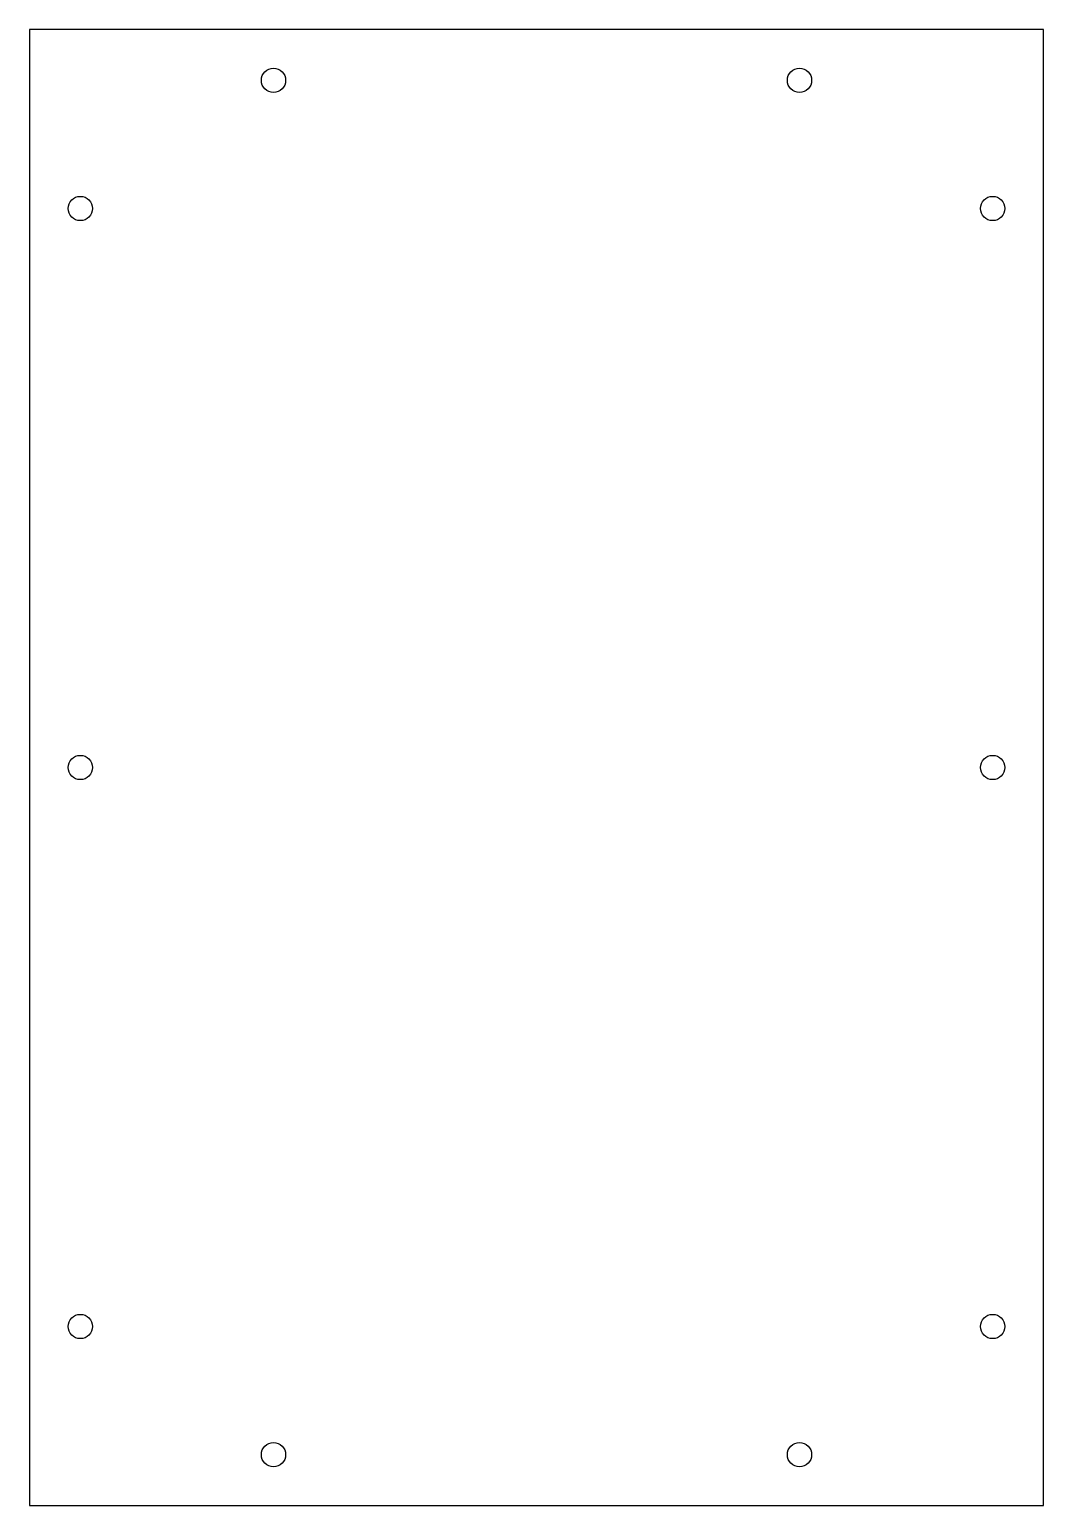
# Model space of a CAD drawing. Header units: millimetres. Extents: x 0 to 229, y 0 to 334.
import ezdxf

# ---------------------------------------------------------------- set-up
doc = ezdxf.new("R2010")
doc.units = ezdxf.units.MM
doc.layers.add('HOLES', color=7, linetype='Continuous')
doc.layers.add('OUTLINE', color=7, linetype='Continuous')

msp = doc.modelspace()

# ---------------------------------------------------------------- linework, layer by layer
at = {"layer": 'HOLES'}
for centre in [(55.2, 322.5), (174.2, 322.5), (11.5, 293.5), (217.9, 293.5), (11.5, 167), (217.9, 167), (11.5, 40.5), (217.9, 40.5), (55.2, 11.5), (174.2, 11.5)]:
    msp.add_circle(centre, 2.75, dxfattribs=at)
at = {"layer": 'OUTLINE'}
msp.add_lwpolyline([(0, 0), (229.4, 0), (229.4, 334), (0, 334)], close=True, dxfattribs=at)

doc.saveas('drawing.dxf')
